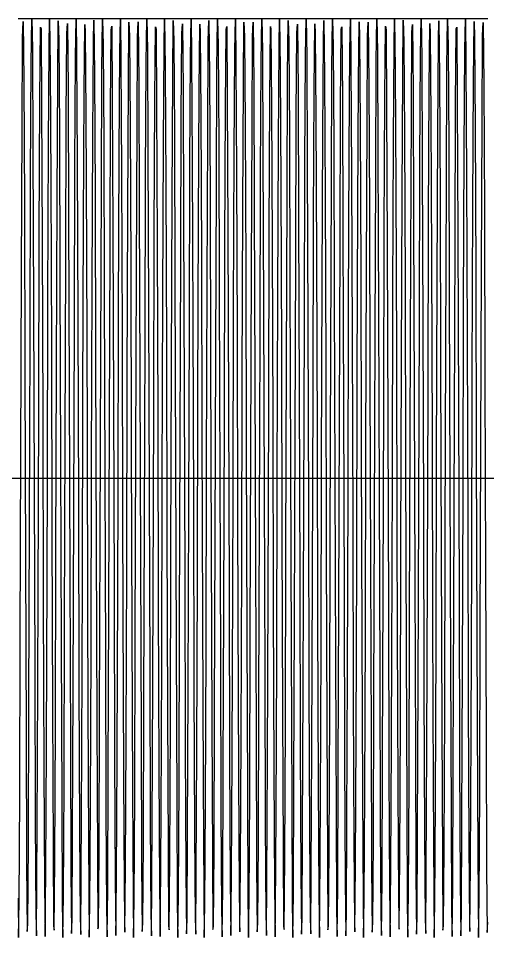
# Model space of a CAD drawing. Header units: metres. Extents: x 5 to 509, y -1 to 159.
# Drawn here: x 460.03 to 468.2, y 95 to 111 of the extents above; entities that cross this region are included whole.
import ezdxf

# ---------------------------------------------------------------- set-up
doc = ezdxf.new("R2010")
doc.units = ezdxf.units.M
doc.linetypes.add('DASHED', pattern=[0.6, 0.35, -0.25])
doc.layers.add('BASE', color=8, linetype='Continuous')
doc.layers.add('WAVE', color=7, linetype='Continuous')

msp = doc.modelspace()

# ---------------------------------------------------------------- linework, layer by layer
at = {"layer": 'BASE'}
msp.add_line((29, 103), (501, 103), dxfattribs=at)
at = {"layer": 'WAVE', "linetype": 'DASHED'}
msp.add_lwpolyline([(460.028, 111), (460.038, 111), (460.048, 111), (460.058, 111), (460.068, 111), (460.078, 111), (460.088, 111), (460.098, 111), (460.108, 111), (460.118, 111), (460.128, 111), (460.138, 111), (460.148, 111), (460.158, 111), (460.168, 111), (460.178, 111), (460.188, 111), (460.198, 111), (460.208, 111), (460.218, 111), (460.228, 111), (460.238, 111), (460.248, 111), (460.258, 111), (460.268, 111), (460.278, 111), (460.288, 111), (460.298, 111), (460.308, 111), (460.318, 111), (460.328, 111), (460.338, 111), (460.348, 111), (460.358, 111), (460.368, 111), (460.378, 111), (460.388, 111), (460.398, 111), (460.408, 111), (460.418, 111), (460.428, 111), (460.438, 111), (460.448, 111), (460.458, 111), (460.468, 111), (460.478, 111), (460.488, 111), (460.498, 111), (460.508, 111), (460.518, 111), (460.528, 111), (460.538, 111), (460.548, 111), (460.558, 111), (460.568, 111), (460.578, 111), (460.588, 111), (460.598, 111), (460.608, 111), (460.618, 111), (460.628, 111), (460.638, 111), (460.648, 111), (460.658, 111), (460.668, 111), (460.678, 111), (460.688, 111), (460.698, 111), (460.708, 111), (460.718, 111), (460.728, 111), (460.738, 111), (460.748, 111), (460.758, 111), (460.768, 111), (460.778, 111), (460.788, 111), (460.798, 111), (460.808, 111), (460.818, 111), (460.828, 111), (460.838, 111), (460.848, 111), (460.858, 111), (460.868, 111), (460.878, 111), (460.888, 111), (460.898, 111), (460.908, 111), (460.918, 111), (460.928, 111), (460.938, 111), (460.948, 111), (460.958, 111), (460.968, 111), (460.978, 111), (460.988, 111), (460.998, 111), (461.008, 111), (461.018, 111), (461.028, 111), (461.038, 111), (461.048, 111), (461.058, 111), (461.068, 111), (461.078, 111), (461.088, 111), (461.098, 111), (461.108, 111), (461.118, 111), (461.128, 111), (461.138, 111), (461.148, 111), (461.158, 111), (461.168, 111), (461.178, 111), (461.188, 111), (461.198, 111), (461.208, 111), (461.218, 111), (461.228, 111), (461.238, 111), (461.248, 111), (461.258, 111), (461.268, 111), (461.278, 111), (461.288, 111), (461.298, 111), (461.308, 111), (461.318, 111), (461.328, 111), (461.338, 111), (461.348, 111), (461.358, 111), (461.368, 111), (461.378, 111), (461.388, 111), (461.398, 111), (461.408, 111), (461.418, 111), (461.428, 111), (461.438, 111), (461.448, 111), (461.458, 111), (461.468, 111), (461.478, 111), (461.488, 111), (461.498, 111), (461.508, 111), (461.518, 111), (461.528, 111), (461.538, 111), (461.548, 111), (461.558, 111), (461.568, 111), (461.578, 111), (461.588, 111), (461.598, 111), (461.608, 111), (461.618, 111), (461.628, 111), (461.638, 111), (461.648, 111), (461.658, 111), (461.668, 111), (461.678, 111), (461.688, 111), (461.698, 111), (461.708, 111), (461.718, 111), (461.728, 111), (461.738, 111), (461.748, 111), (461.758, 111), (461.768, 111), (461.778, 111), (461.788, 111), (461.798, 111), (461.808, 111), (461.818, 111), (461.828, 111), (461.838, 111), (461.848, 111), (461.858, 111), (461.868, 111), (461.878, 111), (461.888, 111), (461.898, 111), (461.908, 111), (461.918, 111), (461.928, 111), (461.938, 111), (461.948, 111), (461.958, 111), (461.968, 111), (461.978, 111), (461.988, 111), (461.998, 111), (462.008, 111), (462.018, 111), (462.028, 111), (462.038, 111), (462.048, 111), (462.058, 111), (462.068, 111), (462.078, 111), (462.088, 111), (462.098, 111), (462.108, 111), (462.118, 111), (462.128, 111), (462.138, 111), (462.148, 111), (462.158, 111), (462.168, 111), (462.178, 111), (462.188, 111), (462.198, 111), (462.208, 111), (462.218, 111), (462.228, 111), (462.238, 111), (462.248, 111), (462.258, 111), (462.268, 111), (462.278, 111), (462.288, 111), (462.298, 111), (462.308, 111), (462.318, 111), (462.328, 111), (462.338, 111), (462.348, 111), (462.358, 111), (462.368, 111), (462.378, 111), (462.388, 111), (462.398, 111), (462.408, 111), (462.418, 111), (462.428, 111), (462.438, 111), (462.448, 111), (462.458, 111), (462.468, 111), (462.478, 111), (462.488, 111), (462.498, 111), (462.508, 111), (462.518, 111), (462.528, 111), (462.538, 111), (462.548, 111), (462.558, 111), (462.568, 111), (462.578, 111), (462.588, 111), (462.598, 111), (462.608, 111), (462.618, 111), (462.628, 111), (462.638, 111), (462.648, 111), (462.658, 111), (462.668, 111), (462.678, 111), (462.688, 111), (462.698, 111), (462.708, 111), (462.718, 111), (462.728, 111), (462.738, 111), (462.748, 111), (462.758, 111), (462.768, 111), (462.778, 111), (462.788, 111), (462.798, 111), (462.808, 111), (462.818, 111), (462.828, 111), (462.838, 111), (462.848, 111), (462.858, 111), (462.868, 111), (462.878, 111), (462.888, 111), (462.898, 111), (462.908, 111), (462.918, 111), (462.928, 111), (462.938, 111), (462.948, 111), (462.958, 111), (462.968, 111), (462.978, 111), (462.988, 111), (462.998, 111), (463.008, 111), (463.018, 111), (463.028, 111), (463.038, 111), (463.048, 111), (463.058, 111), (463.068, 111), (463.078, 111), (463.088, 111), (463.098, 111), (463.108, 111), (463.118, 111), (463.128, 111), (463.138, 111), (463.148, 111), (463.158, 111), (463.168, 111), (463.178, 111), (463.188, 111), (463.198, 111), (463.208, 111), (463.218, 111), (463.228, 111), (463.238, 111), (463.248, 111), (463.258, 111), (463.268, 111), (463.278, 111), (463.288, 111), (463.298, 111), (463.308, 111), (463.318, 111), (463.328, 111), (463.338, 111), (463.348, 111), (463.358, 111), (463.368, 111), (463.378, 111), (463.388, 111), (463.398, 111), (463.408, 111), (463.418, 111), (463.428, 111), (463.438, 111), (463.448, 111), (463.458, 111), (463.468, 111), (463.478, 111), (463.488, 111), (463.498, 111), (463.508, 111), (463.518, 111), (463.528, 111), (463.538, 111), (463.548, 111), (463.558, 111), (463.568, 111), (463.578, 111), (463.588, 111), (463.598, 111), (463.608, 111), (463.618, 111), (463.628, 111), (463.638, 111), (463.648, 111), (463.658, 111), (463.668, 111), (463.678, 111), (463.688, 111), (463.698, 111), (463.708, 111), (463.718, 111), (463.728, 111), (463.738, 111), (463.748, 111), (463.758, 111), (463.768, 111), (463.778, 111), (463.788, 111), (463.798, 111), (463.808, 111), (463.818, 111), (463.828, 111), (463.838, 111), (463.848, 111), (463.858, 111), (463.868, 111), (463.878, 111), (463.888, 111), (463.898, 111), (463.908, 111), (463.918, 111), (463.928, 111), (463.938, 111), (463.948, 111), (463.958, 111), (463.968, 111), (463.978, 111), (463.988, 111), (463.998, 111), (464.008, 111), (464.018, 111), (464.028, 111), (464.038, 111), (464.048, 111), (464.058, 111), (464.068, 111), (464.078, 111), (464.088, 111), (464.098, 111), (464.108, 111), (464.118, 111), (464.128, 111), (464.138, 111), (464.148, 111), (464.158, 111), (464.168, 111), (464.178, 111), (464.188, 111), (464.198, 111), (464.208, 111), (464.218, 111), (464.228, 111), (464.238, 111), (464.248, 111), (464.258, 111), (464.268, 111), (464.278, 111), (464.288, 111), (464.298, 111), (464.308, 111), (464.318, 111), (464.328, 111), (464.338, 111), (464.348, 111), (464.358, 111), (464.368, 111), (464.378, 111), (464.388, 111), (464.398, 111), (464.408, 111), (464.418, 111), (464.428, 111), (464.438, 111), (464.448, 111), (464.458, 111), (464.468, 111), (464.478, 111), (464.488, 111), (464.498, 111), (464.508, 111), (464.518, 111), (464.528, 111), (464.538, 111), (464.548, 111), (464.558, 111), (464.568, 111), (464.578, 111), (464.588, 111), (464.598, 111), (464.608, 111), (464.618, 111), (464.628, 111), (464.638, 111), (464.648, 111), (464.658, 111), (464.668, 111), (464.678, 111), (464.688, 111), (464.698, 111), (464.708, 111), (464.718, 111), (464.728, 111), (464.738, 111), (464.748, 111), (464.758, 111), (464.768, 111), (464.778, 111), (464.788, 111), (464.798, 111), (464.808, 111), (464.818, 111), (464.828, 111), (464.838, 111), (464.848, 111), (464.858, 111), (464.868, 111), (464.878, 111), (464.888, 111), (464.898, 111), (464.908, 111), (464.918, 111), (464.928, 111), (464.938, 111), (464.948, 111), (464.958, 111), (464.968, 111), (464.978, 111), (464.988, 111), (464.998, 111), (465.009, 111), (465.019, 111), (465.029, 111), (465.039, 111), (465.049, 111), (465.059, 111), (465.069, 111), (465.079, 111), (465.089, 111), (465.099, 111), (465.109, 111), (465.119, 111), (465.129, 111), (465.139, 111), (465.149, 111), (465.159, 111), (465.169, 111), (465.179, 111), (465.189, 111), (465.199, 111), (465.209, 111), (465.219, 111), (465.229, 111), (465.239, 111), (465.249, 111), (465.259, 111), (465.269, 111), (465.279, 111), (465.289, 111), (465.299, 111), (465.309, 111), (465.319, 111), (465.329, 111), (465.339, 111), (465.349, 111), (465.359, 111), (465.369, 111), (465.379, 111), (465.389, 111), (465.399, 111), (465.409, 111), (465.419, 111), (465.429, 111), (465.439, 111), (465.449, 111), (465.459, 111), (465.469, 111), (465.479, 111), (465.489, 111), (465.499, 111), (465.509, 111), (465.519, 111), (465.529, 111), (465.539, 111), (465.549, 111), (465.559, 111), (465.569, 111), (465.579, 111), (465.589, 111), (465.599, 111), (465.609, 111), (465.619, 111), (465.629, 111), (465.639, 111), (465.649, 111), (465.659, 111), (465.669, 111), (465.679, 111), (465.689, 111), (465.699, 111), (465.709, 111), (465.719, 111), (465.729, 111), (465.739, 111), (465.749, 111), (465.759, 111), (465.769, 111), (465.779, 111), (465.789, 111), (465.799, 111), (465.809, 111), (465.819, 111), (465.829, 111), (465.839, 111), (465.849, 111), (465.859, 111), (465.869, 111), (465.879, 111), (465.889, 111), (465.899, 111), (465.909, 111), (465.919, 111), (465.929, 111), (465.939, 111), (465.949, 111), (465.959, 111), (465.969, 111), (465.979, 111), (465.989, 111), (465.999, 111), (466.009, 111), (466.019, 111), (466.029, 111), (466.039, 111), (466.049, 111), (466.059, 111), (466.069, 111), (466.079, 111), (466.089, 111), (466.099, 111), (466.109, 111), (466.119, 111), (466.129, 111), (466.139, 111), (466.149, 111), (466.159, 111), (466.169, 111), (466.179, 111), (466.189, 111), (466.199, 111), (466.209, 111), (466.219, 111), (466.229, 111), (466.239, 111), (466.249, 111), (466.259, 111), (466.269, 111), (466.279, 111), (466.289, 111), (466.299, 111), (466.309, 111), (466.319, 111), (466.329, 111), (466.339, 111), (466.349, 111), (466.359, 111), (466.369, 111), (466.379, 111), (466.389, 111), (466.399, 111), (466.409, 111), (466.419, 111), (466.429, 111), (466.439, 111), (466.449, 111), (466.459, 111), (466.469, 111), (466.479, 111), (466.489, 111), (466.499, 111), (466.509, 111), (466.519, 111), (466.529, 111), (466.539, 111), (466.549, 111), (466.559, 111), (466.569, 111), (466.579, 111), (466.589, 111), (466.599, 111), (466.609, 111), (466.619, 111), (466.629, 111), (466.639, 111), (466.649, 111), (466.659, 111), (466.669, 111), (466.679, 111), (466.689, 111), (466.699, 111), (466.709, 111), (466.719, 111), (466.729, 111), (466.739, 111), (466.749, 111), (466.759, 111), (466.769, 111), (466.779, 111), (466.789, 111), (466.799, 111), (466.809, 111), (466.819, 111), (466.829, 111), (466.839, 111), (466.849, 111), (466.859, 111), (466.869, 111), (466.879, 111), (466.889, 111), (466.899, 111), (466.909, 111), (466.919, 111), (466.929, 111), (466.939, 111), (466.949, 111), (466.959, 111), (466.969, 111), (466.979, 111), (466.989, 111), (466.999, 111), (467.009, 111), (467.019, 111), (467.029, 111), (467.039, 111), (467.049, 111), (467.059, 111), (467.069, 111), (467.079, 111), (467.089, 111), (467.099, 111), (467.109, 111), (467.119, 111), (467.129, 111), (467.139, 111), (467.149, 111), (467.159, 111), (467.169, 111), (467.179, 111), (467.189, 111), (467.199, 111), (467.209, 111), (467.219, 111), (467.229, 111), (467.239, 111), (467.249, 111), (467.259, 111), (467.269, 111), (467.279, 111), (467.289, 111), (467.299, 111), (467.309, 111), (467.319, 111), (467.329, 111), (467.339, 111), (467.349, 111), (467.359, 111), (467.369, 111), (467.379, 111), (467.389, 111), (467.399, 111), (467.409, 111), (467.419, 111), (467.429, 111), (467.439, 111), (467.449, 111), (467.459, 111), (467.469, 111), (467.479, 111), (467.489, 111), (467.499, 111), (467.509, 111), (467.519, 111), (467.529, 111), (467.539, 111), (467.549, 111), (467.559, 111), (467.569, 111), (467.579, 111), (467.589, 111), (467.599, 111), (467.609, 111), (467.619, 111), (467.629, 111), (467.639, 111), (467.649, 111), (467.659, 111), (467.669, 111), (467.679, 111), (467.689, 111), (467.699, 111), (467.709, 111), (467.719, 111), (467.729, 111), (467.739, 111), (467.749, 111), (467.759, 111), (467.769, 111), (467.779, 111), (467.789, 111), (467.799, 111), (467.809, 111), (467.819, 111), (467.829, 111), (467.839, 111), (467.849, 111), (467.859, 111), (467.869, 111), (467.879, 111), (467.889, 111), (467.899, 111), (467.909, 111), (467.919, 111), (467.929, 111), (467.939, 111), (467.949, 111), (467.959, 111), (467.969, 111), (467.979, 111), (467.989, 111), (467.999, 111), (468.009, 111), (468.019, 111), (468.029, 111), (468.039, 111), (468.049, 111), (468.059, 111), (468.069, 111), (468.079, 111), (468.089, 111), (468.099, 111), (468.109, 111), (468.119, 111), (468.129, 111), (468.139, 111), (468.149, 111), (468.159, 111), (468.169, 111), (468.179, 111), (468.189, 111), (468.199, 111)], dxfattribs=at)
at = {"layer": 'WAVE'}
msp.add_lwpolyline([(460.028, 95.685), (460.038, 95), (460.048, 95.631), (460.058, 97.474), (460.068, 100.226), (460.078, 103.435), (460.088, 106.571), (460.098, 109.121), (460.108, 110.663), (460.118, 110.945), (460.128, 109.92), (460.138, 107.756), (460.148, 104.81), (460.158, 101.566), (460.168, 98.558), (460.178, 96.281), (460.188, 95.109), (460.198, 95.235), (460.208, 96.639), (460.218, 99.089), (460.228, 102.182), (460.238, 105.41), (460.248, 108.242), (460.258, 110.211), (460.268, 110.994), (460.278, 110.462), (460.288, 108.702), (460.298, 106.005), (460.308, 102.813), (460.318, 99.652), (460.328, 97.041), (460.338, 95.411), (460.348, 95.03), (460.358, 95.959), (460.368, 98.047), (460.378, 100.95), (460.388, 104.189), (460.398, 107.234), (460.408, 109.581), (460.418, 110.846), (460.428, 110.821), (460.438, 109.508), (460.448, 107.125), (460.458, 104.064), (460.468, 100.827), (460.478, 97.948), (460.488, 95.9), (460.498, 95.02), (460.508, 95.453), (460.518, 97.127), (460.528, 99.767), (460.538, 102.94), (460.548, 106.122), (460.558, 108.791), (460.568, 110.507), (460.578, 110.988), (460.588, 110.155), (460.598, 108.145), (460.608, 105.289), (460.618, 102.056), (460.628, 98.978), (460.638, 96.563), (460.648, 95.206), (460.658, 95.131), (460.668, 96.351), (460.678, 98.664), (460.688, 101.691), (460.698, 104.934), (460.708, 107.858), (460.718, 109.983), (460.728, 110.959), (460.738, 110.626), (460.748, 109.038), (460.758, 106.457), (460.768, 103.308), (460.778, 100.108), (460.788, 97.383), (460.798, 95.583), (460.808, 95.002), (460.818, 95.738), (460.828, 97.668), (460.838, 100.475), (460.848, 103.698), (460.858, 106.806), (460.868, 109.287), (460.878, 110.735), (460.888, 110.91), (460.898, 109.784), (460.908, 107.541), (460.918, 104.552), (460.928, 101.308), (460.938, 98.341), (460.948, 96.142), (460.958, 95.07), (460.968, 95.303), (460.978, 96.802), (460.988, 99.321), (460.998, 102.445), (461.008, 105.66), (461.018, 108.438), (461.028, 110.321), (461.038, 111), (461.048, 110.363), (461.058, 108.514), (461.068, 105.758), (461.078, 102.549), (461.088, 99.414), (461.098, 96.869), (461.108, 95.332), (461.118, 95.057), (461.128, 96.088), (461.138, 98.257), (461.148, 101.206), (461.158, 104.45), (461.168, 107.455), (461.178, 109.728), (461.188, 110.894), (461.198, 110.761), (461.208, 109.351), (461.218, 106.897), (461.228, 103.802), (461.238, 100.574), (461.248, 97.746), (461.258, 95.782), (461.268, 95.006), (461.278, 95.544), (461.288, 97.309), (461.298, 100.011), (461.308, 103.204), (461.318, 106.363), (461.328, 108.969), (461.338, 110.594), (461.348, 110.969), (461.358, 110.033), (461.368, 107.94), (461.378, 105.035), (461.388, 101.794), (461.398, 98.753), (461.408, 96.409), (461.418, 95.15), (461.428, 95.183), (461.438, 96.501), (461.448, 98.889), (461.458, 101.952), (461.468, 105.189), (461.478, 108.065), (461.488, 110.108), (461.498, 110.981), (461.508, 110.542), (461.518, 108.862), (461.528, 106.218), (461.538, 103.044), (461.548, 99.863), (461.558, 97.198), (461.568, 95.488), (461.578, 95.013), (461.588, 95.852), (461.598, 97.868), (461.608, 100.727), (461.618, 103.96), (461.628, 107.036), (461.638, 109.447), (461.648, 110.798), (461.658, 110.866), (461.668, 109.64), (461.678, 107.322), (461.688, 104.292), (461.698, 101.051), (461.708, 98.129), (461.718, 96.009), (461.728, 95.039), (461.738, 95.379), (461.748, 96.972), (461.758, 99.557), (461.768, 102.709), (461.778, 105.908), (461.788, 108.629), (461.798, 110.423), (461.808, 110.997), (461.818, 110.255), (461.828, 108.32), (461.838, 105.509), (461.848, 102.286), (461.858, 99.18), (461.868, 96.702), (461.878, 95.261), (461.888, 95.093), (461.898, 96.225), (461.908, 98.472), (461.918, 101.464), (461.928, 104.708), (461.938, 107.672), (461.948, 109.867), (461.958, 110.932), (461.968, 110.693), (461.978, 109.187), (461.988, 106.665), (461.998, 103.539), (462.008, 100.324), (462.018, 97.55), (462.028, 95.672), (462.038, 95), (462.048, 95.644), (462.058, 97.498), (462.068, 100.257), (462.078, 103.467), (462.088, 106.601), (462.098, 109.142), (462.108, 110.673), (462.118, 110.941), (462.128, 109.903), (462.138, 107.73), (462.148, 104.778), (462.158, 101.534), (462.168, 98.531), (462.178, 96.263), (462.188, 95.104), (462.198, 95.243), (462.208, 96.659), (462.218, 99.117), (462.228, 102.215), (462.238, 105.441), (462.248, 108.266), (462.258, 110.225), (462.268, 110.995), (462.278, 110.45), (462.288, 108.679), (462.298, 105.974), (462.308, 102.78), (462.318, 99.622), (462.328, 97.02), (462.338, 95.401), (462.348, 95.033), (462.358, 95.975), (462.368, 98.073), (462.378, 100.981), (462.388, 104.222), (462.398, 107.261), (462.408, 109.6), (462.418, 110.853), (462.428, 110.814), (462.438, 109.489), (462.448, 107.097), (462.458, 104.031), (462.468, 100.796), (462.478, 97.923), (462.488, 95.885), (462.498, 95.018), (462.508, 95.463), (462.518, 97.149), (462.528, 99.797), (462.538, 102.972), (462.548, 106.152), (462.558, 108.813), (462.568, 110.518), (462.578, 110.986), (462.588, 110.14), (462.598, 108.12), (462.608, 105.257), (462.618, 102.023), (462.628, 98.95), (462.638, 96.543), (462.648, 95.198), (462.658, 95.137), (462.668, 96.369), (462.678, 98.692), (462.688, 101.724), (462.698, 104.965), (462.708, 107.884), (462.718, 109.999), (462.728, 110.962), (462.738, 110.616), (462.748, 109.017), (462.758, 106.428), (462.768, 103.275), (462.778, 100.077), (462.788, 97.36), (462.798, 95.57), (462.808, 95.003), (462.818, 95.752), (462.828, 97.692), (462.838, 100.506), (462.848, 103.73), (462.858, 106.834), (462.868, 109.308), (462.878, 110.743), (462.888, 110.905), (462.898, 109.766), (462.908, 107.515), (462.918, 104.52), (462.928, 101.276), (462.938, 98.315), (462.948, 96.125), (462.958, 95.066), (462.968, 95.312), (462.978, 96.823), (462.988, 99.35), (462.998, 102.478), (463.008, 105.691), (463.018, 108.462), (463.028, 110.334), (463.038, 111), (463.048, 110.35), (463.058, 108.49), (463.068, 105.728), (463.078, 102.516), (463.088, 99.385), (463.098, 96.848), (463.108, 95.323), (463.118, 95.061), (463.128, 96.105), (463.138, 98.283), (463.148, 101.238), (463.158, 104.482), (463.168, 107.482), (463.178, 109.745), (463.188, 110.899), (463.198, 110.753), (463.208, 109.331), (463.218, 106.869), (463.228, 103.769), (463.238, 100.543), (463.248, 97.722), (463.258, 95.768), (463.268, 95.004), (463.278, 95.556), (463.288, 97.332), (463.298, 100.041), (463.308, 103.236), (463.318, 106.393), (463.328, 108.991), (463.338, 110.604), (463.348, 110.966), (463.358, 110.017), (463.368, 107.914), (463.378, 105.003), (463.388, 101.762), (463.398, 98.725), (463.408, 96.391), (463.418, 95.144), (463.428, 95.19), (463.438, 96.52), (463.448, 98.917), (463.458, 101.985), (463.468, 105.22), (463.478, 108.09), (463.488, 110.123), (463.498, 110.983), (463.508, 110.531), (463.518, 108.84), (463.528, 106.188), (463.538, 103.011), (463.548, 99.833), (463.558, 97.176), (463.568, 95.477), (463.578, 95.015), (463.588, 95.867), (463.598, 97.893), (463.608, 100.758), (463.618, 103.993), (463.628, 107.064), (463.638, 109.466), (463.648, 110.805), (463.658, 110.86), (463.668, 109.622), (463.678, 107.294), (463.688, 104.26), (463.698, 101.019), (463.708, 98.103), (463.718, 95.994), (463.728, 95.036), (463.738, 95.389), (463.748, 96.994), (463.758, 99.587), (463.768, 102.741), (463.778, 105.938), (463.788, 108.652), (463.798, 110.436), (463.808, 110.996), (463.818, 110.241), (463.828, 108.295), (463.838, 105.478), (463.848, 102.253), (463.858, 99.151), (463.868, 96.682), (463.878, 95.253), (463.888, 95.098), (463.898, 96.242), (463.908, 98.499), (463.918, 101.496), (463.928, 104.74), (463.938, 107.698), (463.948, 109.884), (463.958, 110.936), (463.968, 110.684), (463.978, 109.167), (463.988, 106.635), (463.998, 103.506), (464.008, 100.294), (464.018, 97.526), (464.028, 95.659), (464.038, 95), (464.048, 95.657), (464.058, 97.522), (464.068, 100.288), (464.078, 103.5), (464.088, 106.63), (464.098, 109.163), (464.108, 110.682), (464.118, 110.937), (464.128, 109.887), (464.138, 107.704), (464.148, 104.746), (464.158, 101.502), (464.168, 98.504), (464.178, 96.246), (464.188, 95.099), (464.198, 95.251), (464.208, 96.679), (464.218, 99.146), (464.228, 102.247), (464.238, 105.472), (464.248, 108.291), (464.258, 110.239), (464.268, 110.996), (464.278, 110.438), (464.288, 108.656), (464.298, 105.944), (464.308, 102.747), (464.318, 99.592), (464.328, 96.998), (464.338, 95.391), (464.348, 95.036), (464.358, 95.991), (464.368, 98.099), (464.378, 101.013), (464.388, 104.254), (464.398, 107.289), (464.408, 109.618), (464.418, 110.859), (464.428, 110.807), (464.438, 109.47), (464.448, 107.069), (464.458, 103.999), (464.468, 100.764), (464.478, 97.897), (464.488, 95.87), (464.498, 95.016), (464.508, 95.474), (464.518, 97.171), (464.528, 99.827), (464.538, 103.005), (464.548, 106.182), (464.558, 108.835), (464.568, 110.529), (464.578, 110.984), (464.588, 110.125), (464.598, 108.095), (464.608, 105.226), (464.618, 101.991), (464.628, 98.922), (464.638, 96.524), (464.648, 95.191), (464.658, 95.143), (464.668, 96.387), (464.678, 98.72), (464.688, 101.756), (464.698, 104.997), (464.708, 107.909), (464.718, 110.014), (464.728, 110.965), (464.738, 110.606), (464.748, 108.995), (464.758, 106.398), (464.768, 103.243), (464.778, 100.047), (464.788, 97.337), (464.798, 95.558), (464.808, 95.004), (464.818, 95.765), (464.828, 97.717), (464.838, 100.537), (464.848, 103.763), (464.858, 106.863), (464.868, 109.328), (464.878, 110.751), (464.888, 110.9), (464.898, 109.749), (464.908, 107.488), (464.918, 104.488), (464.928, 101.244), (464.938, 98.288), (464.948, 96.108), (464.958, 95.062), (464.968, 95.321), (464.978, 96.844), (464.988, 99.379), (464.998, 102.51), (465.009, 105.722), (465.019, 108.486), (465.029, 110.347), (465.039, 111), (465.049, 110.337), (465.059, 108.467), (465.069, 105.697), (465.079, 102.484), (465.089, 99.356), (465.099, 96.827), (465.109, 95.314), (465.119, 95.065), (465.129, 96.122), (465.139, 98.31), (465.149, 101.269), (465.159, 104.514), (465.169, 107.509), (465.179, 109.763), (465.189, 110.904), (465.199, 110.745), (465.209, 109.311), (465.219, 106.84), (465.229, 103.737), (465.239, 100.512), (465.249, 97.697), (465.259, 95.754), (465.269, 95.003), (465.279, 95.568), (465.289, 97.355), (465.299, 100.071), (465.309, 103.269), (465.319, 106.422), (465.329, 109.013), (465.339, 110.614), (465.349, 110.963), (465.359, 110.002), (465.369, 107.889), (465.379, 104.971), (465.389, 101.73), (465.399, 98.697), (465.409, 96.373), (465.419, 95.138), (465.429, 95.197), (465.439, 96.539), (465.449, 98.945), (465.459, 102.017), (465.469, 105.251), (465.479, 108.115), (465.489, 110.137), (465.499, 110.985), (465.509, 110.52), (465.519, 108.817), (465.529, 106.158), (465.539, 102.979), (465.549, 99.803), (465.559, 97.153), (465.569, 95.466), (465.579, 95.017), (465.589, 95.882), (465.599, 97.918), (465.609, 100.79), (465.619, 104.025), (465.629, 107.092), (465.639, 109.486), (465.649, 110.812), (465.659, 110.854), (465.669, 109.603), (465.679, 107.267), (465.689, 104.228), (465.699, 100.987), (465.709, 98.078), (465.719, 95.978), (465.729, 95.033), (465.739, 95.399), (465.749, 97.016), (465.759, 99.616), (465.769, 102.774), (465.779, 105.968), (465.789, 108.675), (465.799, 110.448), (465.809, 110.995), (465.819, 110.228), (465.829, 108.271), (465.839, 105.447), (465.849, 102.221), (465.859, 99.123), (465.869, 96.662), (465.879, 95.245), (465.889, 95.103), (465.899, 96.26), (465.909, 98.526), (465.919, 101.528), (465.929, 104.772), (465.939, 107.725), (465.949, 109.9), (465.959, 110.94), (465.969, 110.674), (465.979, 109.146), (465.989, 106.606), (465.999, 103.473), (466.009, 100.263), (466.019, 97.502), (466.029, 95.646), (466.039, 95), (466.049, 95.67), (466.059, 97.545), (466.069, 100.318), (466.079, 103.532), (466.089, 106.659), (466.099, 109.184), (466.109, 110.691), (466.119, 110.933), (466.129, 109.87), (466.139, 107.677), (466.149, 104.715), (466.159, 101.47), (466.169, 98.477), (466.179, 96.228), (466.189, 95.094), (466.199, 95.259), (466.209, 96.699), (466.219, 99.174), (466.229, 102.28), (466.239, 105.503), (466.249, 108.315), (466.259, 110.253), (466.269, 110.997), (466.279, 110.426), (466.289, 108.633), (466.299, 105.914), (466.309, 102.715), (466.319, 99.563), (466.329, 96.977), (466.339, 95.381), (466.349, 95.039), (466.359, 96.006), (466.369, 98.124), (466.379, 101.044), (466.389, 104.286), (466.399, 107.316), (466.409, 109.637), (466.419, 110.865), (466.429, 110.799), (466.439, 109.451), (466.449, 107.041), (466.459, 103.967), (466.469, 100.733), (466.479, 97.872), (466.489, 95.855), (466.499, 95.014), (466.509, 95.486), (466.519, 97.194), (466.529, 99.857), (466.539, 103.038), (466.549, 106.212), (466.559, 108.858), (466.569, 110.54), (466.579, 110.982), (466.589, 110.11), (466.599, 108.07), (466.609, 105.195), (466.619, 101.959), (466.629, 98.894), (466.639, 96.505), (466.649, 95.184), (466.659, 95.149), (466.669, 96.406), (466.679, 98.747), (466.689, 101.788), (466.699, 105.029), (466.709, 107.935), (466.719, 110.03), (466.729, 110.968), (466.739, 110.596), (466.749, 108.974), (466.759, 106.369), (466.769, 103.21), (466.779, 100.016), (466.789, 97.314), (466.799, 95.546), (466.809, 95.005), (466.819, 95.779), (466.829, 97.741), (466.839, 100.568), (466.849, 103.795), (466.859, 106.892), (466.869, 109.348), (466.879, 110.759), (466.889, 110.895), (466.899, 109.731), (466.909, 107.46), (466.919, 104.456), (466.929, 101.212), (466.939, 98.262), (466.949, 96.092), (466.959, 95.058), (466.969, 95.33), (466.979, 96.865), (466.989, 99.408), (466.999, 102.543), (467.009, 105.753), (467.019, 108.509), (467.029, 110.36), (467.039, 111), (467.049, 110.324), (467.059, 108.443), (467.069, 105.666), (467.079, 102.451), (467.089, 99.327), (467.099, 96.806), (467.109, 95.305), (467.119, 95.069), (467.129, 96.138), (467.139, 98.336), (467.149, 101.301), (467.159, 104.546), (467.169, 107.536), (467.179, 109.78), (467.189, 110.909), (467.199, 110.736), (467.209, 109.291), (467.219, 106.811), (467.229, 103.704), (467.239, 100.481), (467.249, 97.673), (467.259, 95.74), (467.269, 95.003), (467.279, 95.58), (467.289, 97.379), (467.299, 100.102), (467.309, 103.302), (467.319, 106.452), (467.329, 109.034), (467.339, 110.624), (467.349, 110.96), (467.359, 109.986), (467.369, 107.863), (467.379, 104.94), (467.389, 101.698), (467.399, 98.67), (467.409, 96.354), (467.419, 95.132), (467.429, 95.204), (467.439, 96.559), (467.449, 98.973), (467.459, 102.05), (467.469, 105.283), (467.479, 108.14), (467.489, 110.152), (467.499, 110.987), (467.509, 110.509), (467.519, 108.795), (467.529, 106.128), (467.539, 102.946), (467.549, 99.773), (467.559, 97.131), (467.569, 95.455), (467.579, 95.019), (467.589, 95.897), (467.599, 97.943), (467.609, 100.821), (467.619, 104.058), (467.629, 107.12), (467.639, 109.505), (467.649, 110.819), (467.659, 110.848), (467.669, 109.585), (467.679, 107.239), (467.689, 104.196), (467.699, 100.956), (467.709, 98.052), (467.719, 95.962), (467.729, 95.03), (467.739, 95.409), (467.749, 97.037), (467.759, 99.646), (467.769, 102.806), (467.779, 105.999), (467.789, 108.698), (467.799, 110.459), (467.809, 110.994), (467.819, 110.213), (467.829, 108.246), (467.839, 105.416), (467.849, 102.188), (467.859, 99.094), (467.869, 96.643), (467.879, 95.237), (467.889, 95.108), (467.899, 96.278), (467.909, 98.553), (467.919, 101.56), (467.929, 104.804), (467.939, 107.751), (467.949, 109.917), (467.959, 110.944), (467.969, 110.665), (467.979, 109.125), (467.989, 106.577), (467.999, 103.441), (468.009, 100.232), (468.019, 97.479), (468.029, 95.634), (468.039, 95), (468.049, 95.683), (468.059, 97.569), (468.069, 100.349), (468.079, 103.565), (468.089, 106.688), (468.099, 109.204), (468.109, 110.7), (468.119, 110.929), (468.129, 109.853), (468.139, 107.65), (468.149, 104.683), (468.159, 101.438), (468.169, 98.45), (468.179, 96.211), (468.189, 95.089), (468.199, 95.268)], dxfattribs=at)

doc.saveas('drawing.dxf')
